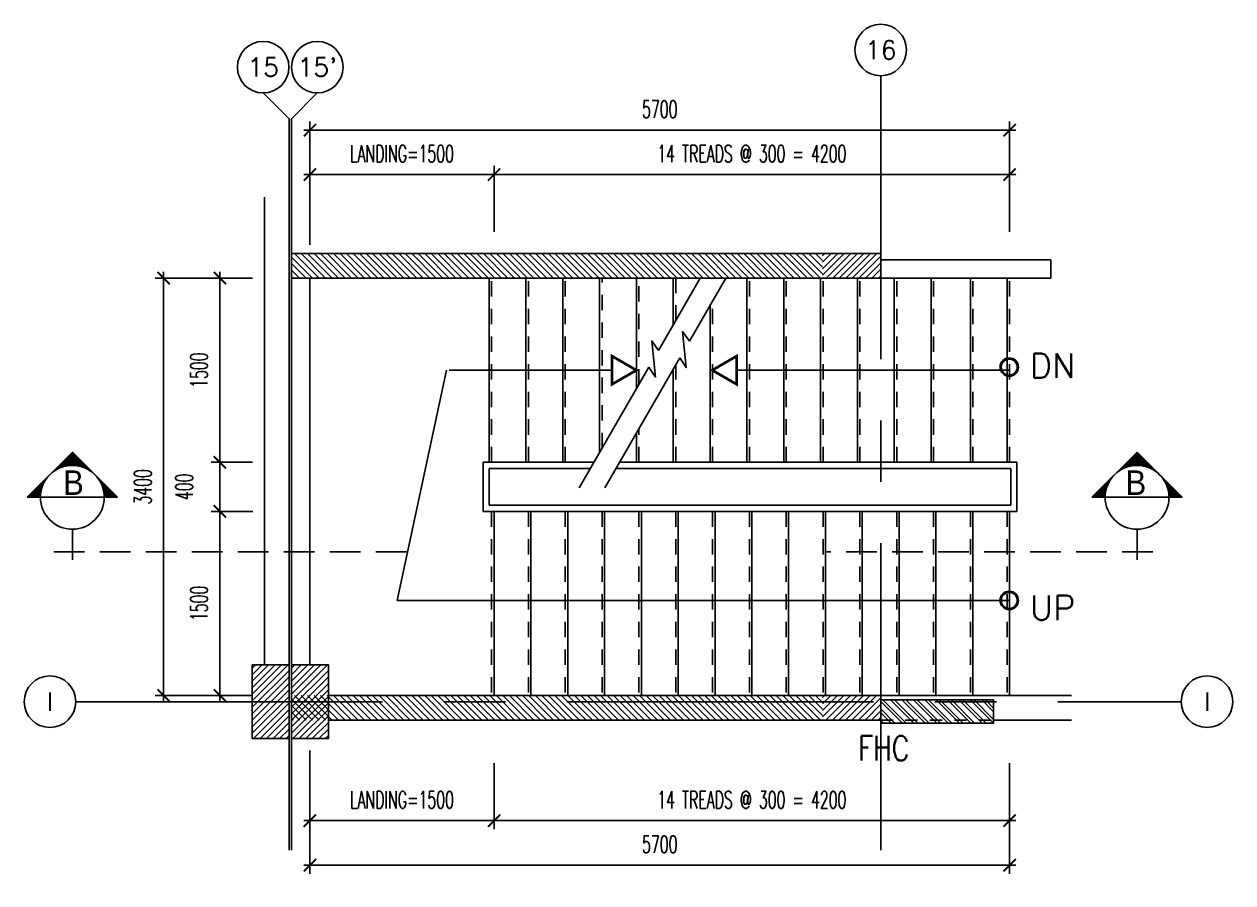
# Model space of a CAD drawing. Extents: x 418021.3 to 418070.1, y 43443.2 to 43479.4.
# Drawn here: x 418046.94 to 418056.79, y 43462.41 to 43469.4 of the extents above; entities that cross this region are included whole.
import ezdxf
from ezdxf.enums import TextEntityAlignment as Align

# ---------------------------------------------------------------- set-up
doc = ezdxf.new("R2010")
doc.units = 0
doc.header["$MEASUREMENT"] = 0
doc.header["$PDMODE"] = 3
doc.header["$PDSIZE"] = 0.1
for name, pattern in [('CENTERX2', [4, 2.5, -0.5, 0.5, -0.5]), ('HIDDEN', [0.375, 0.25, -0.125]), ('HIDDEN2', [0.1875, 0.125, -0.0625])]:
    doc.linetypes.add(name, pattern=pattern)
doc.layers.get('0').update_dxf_attribs({"linetype": 'CONTINUOUS'})
doc.layers.get('DEFPOINTS').update_dxf_attribs({"linetype": 'CONTINUOUS'})
for name, color, linetype in [('AX-CR', 2, 'CONTINUOUS'), ('AX-TXT', 4, 'CONTINUOUS'), ('AXES', 11, 'CENTERX2'), ('COL', 2, 'CONTINUOUS'), ('DIM-OUT', 4, 'CONTINUOUS'), ('ELEV-MARK', 6, 'CONTINUOUS'), ('FHC', 2, 'CONTINUOUS'), ('HAT', 8, 'CONTINUOUS'), ('RM-NAME', 2, 'CONTINUOUS'), ('STR', 5, 'CONTINUOUS'), ('TXT1', 2, 'CONTINUOUS'), ('WALL', 6, 'CONTINUOUS')]:
    doc.layers.add(name, color=color, linetype=linetype)
doc.styles.add('ROMANS', font='ROMANS.shx', dxfattribs={"width": 0.6})
doc.styles.add('TTXT', font='swisse.ttf', dxfattribs={"width": 0.6})
doc.dimstyles.new('STANDARD in', dxfattribs={"dimtxt": 0.14, "dimasz": 0.1, "dimexe": 0.07, "dimexo": 0.05, "dimgap": 0.1, "dimtad": 1, "dimdec": 0, "dimlfac": 1000, "dimzin": 0, "dimdsep": 46, "dimtxsty": 'ROMANS', "dimblk": 'ARCHTICK', "dimcen": 0.05, "dimdle": 0.05, "dimclrd": 4, "dimclre": 4, "dimclrt": 2, "dimadec": 0, "dimazin": 0, "dimtfac": 1, "dimtdec": 0, "dimtmove": 2, "dimatfit": 3, "dimfxl": 0, "dimtolj": 1, "dimtzin": 0, "dimarcsym": 0})

# ---------------------------------------------------------------- blocks, each defined once
blk = doc.blocks.new('AXU')
at = {"layer": 'AX-CR'}
blk.add_circle((0, 350), 350, dxfattribs=at)
at = {"layer": 'AX-TXT', "style": 'ROMANS'}
blk.add_attdef('AX', text='', height=250, dxfattribs=at).set_placement((0, 350), align=Align.MIDDLE)
blk = doc.blocks.new('AXR')
at = {"layer": 'AX-CR'}
blk.add_circle((350, 0), 350, dxfattribs=at)
at = {"layer": 'AX-TXT', "style": 'ROMANS'}
blk.add_attdef('AX', text='', height=250, dxfattribs=at).set_placement((350, 0), align=Align.MIDDLE)
blk = doc.blocks.new('AXL')
at = {"layer": 'AX-CR'}
blk.add_circle((-350, 0), 350, dxfattribs=at)
at = {"layer": 'AX-TXT', "style": 'ROMANS'}
blk.add_attdef('AX', text='', height=250, dxfattribs=at).set_placement((-350, 0), align=Align.MIDDLE)
blk = doc.blocks.new('C5V')
at = {"layer": 'HAT'}
h = blk.add_hatch(dxfattribs=at)
h.set_pattern_fill('ANSI31', color=256, scale=300, style=0)
h.set_pattern_definition([(45, (-249196.182, -54711.005), (-26.5165043, 26.5165043), [])])
h.paths.add_polyline_path([(-20, 600), (-320, 600), (-320, 300), (-20, 300)])
h.paths.add_polyline_path([(-20, 300), (-320, 300), (-320, 0), (-20, 0)])
h = blk.add_hatch(dxfattribs=at)
h.set_pattern_fill('ANSI31', color=256, scale=300, style=0)
h.set_pattern_definition([(45, (-248876.182, -54711.005), (-26.5165043, 26.5165043), [])])
h.paths.add_polyline_path([(300, 600), (0, 600), (0, 300), (300, 300)])
h.paths.add_polyline_path([(300, 300), (0, 300), (0, 0), (300, 0)])
at = {"layer": 'COL'}
for points in [[(-20, 600), (-20, 0), (-320, 0), (-320, 600)], [(300, 600), (300, 0), (0, 0), (0, 600)]]:
    blk.add_lwpolyline(points, close=True, dxfattribs=at)
blk = doc.blocks.new('_ARCHTICK')
at = {"color": 0, "linetype": 'ByBlock', "const_width": 0.15}
blk.add_lwpolyline([(-0.5, -0.5), (0.5, 0.5)], dxfattribs=at)
blk = doc.blocks.new('*D164')
at = {"layer": 'DEFPOINTS', "color": 0}
for p in [(418050.7667, 43463.4336), (418054.9667, 43463.4336), (418050.7667, 43462.9166)]:
    blk.add_point(p, dxfattribs=at)
at = {"layer": 'DIM-OUT', "color": 4, "lineweight": -2}
for p, q in [((418050.7667, 43463.3836), (418050.7667, 43462.8466)), ((418054.9667, 43463.3836), (418054.9667, 43462.8466)), ((418055.0167, 43462.9166), (418050.7167, 43462.9166))]:
    blk.add_line(p, q, dxfattribs=at)
at = {"layer": 'DIM-OUT', "color": 4, "lineweight": -2, "xscale": 0.1, "yscale": 0.1, "zscale": 0.1, "rotation": 180}
blk.add_blockref('_ARCHTICK', (418050.7667, 43462.9166), dxfattribs=at)
at = {"layer": 'DIM-OUT', "color": 4, "lineweight": -2, "xscale": 0.1, "yscale": 0.1, "zscale": 0.1}
blk.add_blockref('_ARCHTICK', (418054.9667, 43462.9166), dxfattribs=at)
at = {"layer": 'DIM-OUT', "color": 2, "insert": (418052.8667, 43463.0866), "char_height": 0.14, "attachment_point": 5, "style": 'ROMANS'}
blk.add_mtext('\\A1;14 TREADS @ 300 = 4200', dxfattribs=at)
blk = doc.blocks.new('*D163')
at = {"layer": 'DEFPOINTS', "color": 0}
for p in [(418049.2667, 43463.5391), (418050.7667, 43463.3056), (418050.7667, 43462.9166)]:
    blk.add_point(p, dxfattribs=at)
at = {"layer": 'DIM-OUT', "color": 4, "lineweight": -2}
for p, q in [((418049.2667, 43463.4891), (418049.2667, 43462.8466)), ((418050.7667, 43463.2556), (418050.7667, 43462.8466)), ((418049.2167, 43462.9166), (418050.8167, 43462.9166))]:
    blk.add_line(p, q, dxfattribs=at)
at = {"layer": 'DIM-OUT', "color": 4, "lineweight": -2, "xscale": 0.1, "yscale": 0.1, "zscale": 0.1, "rotation": 180}
blk.add_blockref('_ARCHTICK', (418049.2667, 43462.9166), dxfattribs=at)
at = {"layer": 'DIM-OUT', "color": 4, "lineweight": -2, "xscale": 0.1, "yscale": 0.1, "zscale": 0.1}
blk.add_blockref('_ARCHTICK', (418050.7667, 43462.9166), dxfattribs=at)
at = {"layer": 'DIM-OUT', "color": 2, "insert": (418050.0167, 43463.0866), "char_height": 0.14, "attachment_point": 5, "style": 'ROMANS'}
blk.add_mtext('\\A1;LANDING=1500', dxfattribs=at)
blk = doc.blocks.new('*D162')
at = {"layer": 'DEFPOINTS', "color": 0}
for p in [(418049.2667, 43463.3598), (418054.9667, 43463.3598), (418049.2667, 43462.5543)]:
    blk.add_point(p, dxfattribs=at)
at = {"layer": 'DIM-OUT', "color": 4, "lineweight": -2}
for p, q in [((418049.2667, 43463.3098), (418049.2667, 43462.4843)), ((418054.9667, 43463.3098), (418054.9667, 43462.4843)), ((418055.0167, 43462.5543), (418049.2167, 43462.5543))]:
    blk.add_line(p, q, dxfattribs=at)
at = {"layer": 'DIM-OUT', "color": 4, "lineweight": -2, "xscale": 0.1, "yscale": 0.1, "zscale": 0.1, "rotation": 180}
blk.add_blockref('_ARCHTICK', (418049.2667, 43462.5543), dxfattribs=at)
at = {"layer": 'DIM-OUT', "color": 4, "lineweight": -2, "xscale": 0.1, "yscale": 0.1, "zscale": 0.1}
blk.add_blockref('_ARCHTICK', (418054.9667, 43462.5543), dxfattribs=at)
at = {"layer": 'DIM-OUT', "color": 2, "insert": (418052.1167, 43462.7243), "char_height": 0.14, "attachment_point": 5, "style": 'ROMANS'}
blk.add_mtext('\\A1;5700', dxfattribs=at)
blk = doc.blocks.new('*D161')
at = {"layer": 'DEFPOINTS', "color": 0}
for p in [(418048.7122, 43467.3355), (418048.0752, 43463.9355), (418048.7122, 43463.9355)]:
    blk.add_point(p, dxfattribs=at)
at = {"layer": 'DIM-OUT', "color": 4, "lineweight": -2}
for p, q in [((418048.6622, 43467.3355), (418048.0052, 43467.3355)), ((418048.0752, 43467.3855), (418048.0752, 43463.8855)), ((418048.6622, 43463.9355), (418048.0052, 43463.9355))]:
    blk.add_line(p, q, dxfattribs=at)
at = {"layer": 'DIM-OUT', "color": 4, "lineweight": -2, "xscale": 0.1, "yscale": 0.1, "zscale": 0.1}
for p, rotation in [((418048.0752, 43467.3355), 90), ((418048.0752, 43463.9355), 270)]:
    blk.add_blockref('_ARCHTICK', p, dxfattribs=dict(at, rotation=rotation))
at = {"layer": 'DIM-OUT', "color": 2, "insert": (418047.9052, 43465.6355), "char_height": 0.14, "attachment_point": 5, "rotation": 90, "style": 'ROMANS'}
blk.add_mtext('\\A1;3400', dxfattribs=at)
blk = doc.blocks.new('*D160')
at = {"layer": 'DEFPOINTS', "color": 0}
for p in [(418048.8509, 43465.4355), (418048.5336, 43463.9355), (418048.8509, 43463.9355)]:
    blk.add_point(p, dxfattribs=at)
at = {"layer": 'DIM-OUT', "color": 4, "lineweight": -2}
for p, q in [((418048.8009, 43465.4355), (418048.4636, 43465.4355)), ((418048.5336, 43465.4855), (418048.5336, 43463.8855)), ((418048.8009, 43463.9355), (418048.4636, 43463.9355))]:
    blk.add_line(p, q, dxfattribs=at)
at = {"layer": 'DIM-OUT', "color": 4, "lineweight": -2, "xscale": 0.1, "yscale": 0.1, "zscale": 0.1}
for p, rotation in [((418048.5336, 43465.4355), 90), ((418048.5336, 43463.9355), 270)]:
    blk.add_blockref('_ARCHTICK', p, dxfattribs=dict(at, rotation=rotation))
at = {"layer": 'DIM-OUT', "color": 2, "insert": (418048.3636, 43464.6855), "char_height": 0.14, "attachment_point": 5, "rotation": 90, "style": 'ROMANS'}
blk.add_mtext('\\A1;1500', dxfattribs=at)
blk = doc.blocks.new('*D159')
at = {"layer": 'DEFPOINTS', "color": 0}
for p in [(418048.7809, 43465.8355), (418048.5326, 43465.4355), (418048.7809, 43465.4355)]:
    blk.add_point(p, dxfattribs=at)
at = {"layer": 'DIM-OUT', "color": 4, "lineweight": -2}
for p, q in [((418048.7309, 43465.8355), (418048.4626, 43465.8355)), ((418048.5326, 43465.8855), (418048.5326, 43465.3855)), ((418048.7309, 43465.4355), (418048.4626, 43465.4355))]:
    blk.add_line(p, q, dxfattribs=at)
at = {"layer": 'DIM-OUT', "color": 4, "lineweight": -2, "xscale": 0.1, "yscale": 0.1, "zscale": 0.1}
for p, rotation in [((418048.5326, 43465.8355), 90), ((418048.5326, 43465.4355), 270)]:
    blk.add_blockref('_ARCHTICK', p, dxfattribs=dict(at, rotation=rotation))
at = {"layer": 'DIM-OUT', "color": 2, "insert": (418048.2426, 43465.6355), "char_height": 0.14, "attachment_point": 5, "rotation": 90, "style": 'ROMANS'}
blk.add_mtext('\\A1;400', dxfattribs=at)
blk = doc.blocks.new('*D158')
at = {"layer": 'DEFPOINTS', "color": 0}
for p in [(418048.8502, 43467.3355), (418048.5331, 43465.8355), (418048.8502, 43465.8355)]:
    blk.add_point(p, dxfattribs=at)
at = {"layer": 'DIM-OUT', "color": 4, "lineweight": -2}
for p, q in [((418048.8002, 43467.3355), (418048.4631, 43467.3355)), ((418048.5331, 43467.3855), (418048.5331, 43465.7855)), ((418048.8002, 43465.8355), (418048.4631, 43465.8355))]:
    blk.add_line(p, q, dxfattribs=at)
at = {"layer": 'DIM-OUT', "color": 4, "lineweight": -2, "xscale": 0.1, "yscale": 0.1, "zscale": 0.1}
for p, rotation in [((418048.5331, 43467.3355), 90), ((418048.5331, 43465.8355), 270)]:
    blk.add_blockref('_ARCHTICK', p, dxfattribs=dict(at, rotation=rotation))
at = {"layer": 'DIM-OUT', "color": 2, "insert": (418048.3631, 43466.5855), "char_height": 0.14, "attachment_point": 5, "rotation": 90, "style": 'ROMANS'}
blk.add_mtext('\\A1;1500', dxfattribs=at)
blk = doc.blocks.new('*D157')
at = {"layer": 'DEFPOINTS', "color": 0}
for p in [(418050.7667, 43468.1789), (418050.7667, 43467.6619), (418054.9667, 43467.6619)]:
    blk.add_point(p, dxfattribs=at)
at = {"layer": 'DIM-OUT', "color": 4, "lineweight": -2}
for p, q in [((418055.0167, 43468.1789), (418050.7167, 43468.1789)), ((418050.7667, 43467.7119), (418050.7667, 43468.2489)), ((418054.9667, 43467.7119), (418054.9667, 43468.2489))]:
    blk.add_line(p, q, dxfattribs=at)
at = {"layer": 'DIM-OUT', "color": 4, "lineweight": -2, "xscale": 0.1, "yscale": 0.1, "zscale": 0.1, "rotation": 180}
blk.add_blockref('_ARCHTICK', (418050.7667, 43468.1789), dxfattribs=at)
at = {"layer": 'DIM-OUT', "color": 4, "lineweight": -2, "xscale": 0.1, "yscale": 0.1, "zscale": 0.1}
blk.add_blockref('_ARCHTICK', (418054.9667, 43468.1789), dxfattribs=at)
at = {"layer": 'DIM-OUT', "color": 2, "insert": (418052.8667, 43468.3489), "char_height": 0.14, "attachment_point": 5, "style": 'ROMANS'}
blk.add_mtext('\\A1;14 TREADS @ 300 = 4200', dxfattribs=at)
blk = doc.blocks.new('*D156')
at = {"layer": 'DEFPOINTS', "color": 0}
for p in [(418050.7667, 43468.1789), (418050.7667, 43467.7899), (418049.2667, 43467.5564)]:
    blk.add_point(p, dxfattribs=at)
at = {"layer": 'DIM-OUT', "color": 4, "lineweight": -2}
for p, q in [((418049.2167, 43468.1789), (418050.8167, 43468.1789)), ((418049.2667, 43467.6064), (418049.2667, 43468.2489)), ((418050.7667, 43467.8399), (418050.7667, 43468.2489))]:
    blk.add_line(p, q, dxfattribs=at)
at = {"layer": 'DIM-OUT', "color": 4, "lineweight": -2, "xscale": 0.1, "yscale": 0.1, "zscale": 0.1, "rotation": 180}
blk.add_blockref('_ARCHTICK', (418049.2667, 43468.1789), dxfattribs=at)
at = {"layer": 'DIM-OUT', "color": 4, "lineweight": -2, "xscale": 0.1, "yscale": 0.1, "zscale": 0.1}
blk.add_blockref('_ARCHTICK', (418050.7667, 43468.1789), dxfattribs=at)
at = {"layer": 'DIM-OUT', "color": 2, "insert": (418050.0167, 43468.3489), "char_height": 0.14, "attachment_point": 5, "style": 'ROMANS'}
blk.add_mtext('\\A1;LANDING=1500', dxfattribs=at)
blk = doc.blocks.new('*D155')
at = {"layer": 'DEFPOINTS', "color": 0}
for p in [(418049.2667, 43468.5412), (418049.2667, 43467.7357), (418054.9667, 43467.7357)]:
    blk.add_point(p, dxfattribs=at)
at = {"layer": 'DIM-OUT', "color": 4, "lineweight": -2}
for p, q in [((418049.2667, 43467.7857), (418049.2667, 43468.6112)), ((418054.9667, 43467.7857), (418054.9667, 43468.6112)), ((418055.0167, 43468.5412), (418049.2167, 43468.5412))]:
    blk.add_line(p, q, dxfattribs=at)
at = {"layer": 'DIM-OUT', "color": 4, "lineweight": -2, "xscale": 0.1, "yscale": 0.1, "zscale": 0.1, "rotation": 180}
blk.add_blockref('_ARCHTICK', (418049.2667, 43468.5412), dxfattribs=at)
at = {"layer": 'DIM-OUT', "color": 4, "lineweight": -2, "xscale": 0.1, "yscale": 0.1, "zscale": 0.1}
blk.add_blockref('_ARCHTICK', (418054.9667, 43468.5412), dxfattribs=at)
at = {"layer": 'DIM-OUT', "color": 2, "insert": (418052.1167, 43468.7112), "char_height": 0.14, "attachment_point": 5, "style": 'ROMANS'}
blk.add_mtext('\\A1;5700', dxfattribs=at)
blk = doc.blocks.new('*X13')
at = {"color": 0}
for p, q in [((14608, 7877), (14819, 8088)), ((14625, 7890), (14821, 8086)), ((14637, 7899), (14823, 8084)), ((14647, 7905), (14825, 8082)), ((14656, 7910), (14826, 8081)), ((14664, 7915), (14828, 8079)), ((14671, 7919), (14830, 8077)), ((14678, 7922), (14832, 8075)), ((14685, 7925), (14833, 8073)), ((14691, 7928), (14835, 8072)), ((14697, 7930), (14837, 8070)), ((14703, 7933), (14839, 8068)), ((14709, 7935), (14841, 8066)), ((14714, 7937), (14842, 8065)), ((14719, 7938), (14844, 8063)), ((14725, 7940), (14846, 8061)), ((14730, 7941), (14848, 8059)), ((14734, 7943), (14849, 8058)), ((14739, 7944), (14851, 8056)), ((14744, 7945), (14853, 8054)), ((14749, 7946), (14855, 8052)), ((14753, 7947), (14856, 8051)), ((14757, 7948), (14858, 8049)), ((14762, 7949), (14860, 8047)), ((14766, 7950), (14862, 8045)), ((14770, 7950), (14863, 8043)), ((14774, 7951), (14865, 8042)), ((14778, 7951), (14867, 8040)), ((14782, 7952), (14869, 8038)), ((14786, 7952), (14871, 8036)), ((14790, 7953), (14872, 8035)), ((14794, 7953), (14874, 8033)), ((14798, 7953), (14876, 8031)), ((14802, 7953), (14878, 8029)), ((14805, 7954), (14879, 8028)), ((14809, 7954), (14881, 8026)), ((14813, 7954), (14883, 8024)), ((14816, 7954), (14885, 8022)), ((14820, 7954), (14886, 8020)), ((14823, 7954), (14888, 8019)), ((14827, 7954), (14890, 8017)), ((14830, 7954), (14892, 8015)), ((14834, 7953), (14894, 8013)), ((14837, 7953), (14895, 8012)), ((14840, 7953), (14897, 8010)), ((14844, 7953), (14899, 8008)), ((14847, 7953), (14901, 8006)), ((14850, 7952), (14902, 8005)), ((14853, 7952), (14904, 8003)), ((14856, 7952), (14906, 8001)), ((14860, 7951), (14908, 7999)), ((14863, 7951), (14909, 7997)), ((14866, 7950), (14911, 7996)), ((14869, 7950), (14913, 7994)), ((14872, 7949), (14915, 7992)), ((14875, 7949), (14917, 7990)), ((14878, 7948), (14918, 7989)), ((14881, 7948), (14920, 7987)), ((14884, 7947), (14922, 7985)), ((14887, 7947), (14924, 7983)), ((14890, 7946), (14925, 7982)), ((14893, 7945), (14927, 7980)), ((14895, 7945), (14929, 7978)), ((14898, 7944), (14931, 7976)), ((14901, 7943), (14932, 7974)), ((14904, 7942), (14934, 7973)), ((14907, 7942), (14936, 7971)), ((14909, 7941), (14938, 7969)), ((14912, 7940), (14939, 7967)), ((14915, 7939), (14941, 7966)), ((14917, 7938), (14943, 7964)), ((14920, 7937), (14945, 7962)), ((14923, 7937), (14947, 7960)), ((14925, 7936), (14948, 7959)), ((14928, 7935), (14950, 7957)), ((14931, 7934), (14952, 7955)), ((14933, 7933), (14954, 7953)), ((14936, 7932), (14955, 7952)), ((14938, 7931), (14957, 7950)), ((14941, 7930), (14959, 7948)), ((14943, 7929), (14961, 7946)), ((14946, 7928), (14962, 7944)), ((14948, 7927), (14964, 7943)), ((14951, 7926), (14966, 7941)), ((14953, 7925), (14968, 7939)), ((14956, 7923), (14970, 7937)), ((14958, 7922), (14971, 7936)), ((14960, 7921), (14973, 7934)), ((14963, 7920), (14975, 7932)), ((14965, 7919), (14977, 7930)), ((14967, 7918), (14978, 7929)), ((14970, 7916), (14980, 7927)), ((14972, 7915), (14982, 7925)), ((14974, 7914), (14984, 7923)), ((14977, 7913), (14985, 7921)), ((14979, 7911), (14987, 7920)), ((14981, 7910), (14989, 7918)), ((14983, 7909), (14991, 7916)), ((14986, 7908), (14993, 7914)), ((14988, 7906), (14994, 7913)), ((14990, 7905), (14996, 7911)), ((14992, 7903), (14998, 7909)), ((14994, 7902), (15000, 7907)), ((14997, 7901), (15001, 7906)), ((14999, 7899), (15003, 7904)), ((15001, 7898), (15005, 7902)), ((15003, 7896), (15007, 7900)), ((15005, 7895), (15008, 7898)), ((15007, 7894), (15010, 7897)), ((15009, 7892), (15012, 7895)), ((15011, 7891), (15014, 7893)), ((15013, 7889), (15016, 7891)), ((15015, 7888), (15017, 7890)), ((15017, 7886), (15019, 7888)), ((15019, 7884), (15021, 7886)), ((15021, 7883), (15023, 7884)), ((15023, 7881), (15024, 7883)), ((15025, 7880), (15026, 7881)), ((15027, 7878), (15028, 7879)), ((15029, 7877), (15030, 7877)), ((14360, 7629), (14571, 7839)), ((14364, 7629), (14557, 7822)), ((14368, 7629), (14549, 7810)), ((14371, 7629), (14542, 7800)), ((14375, 7629), (14537, 7791)), ((14378, 7629), (14533, 7783)), ((14382, 7629), (14529, 7776)), ((14385, 7629), (14525, 7769)), ((14389, 7629), (14522, 7762)), ((14392, 7629), (14519, 7756)), ((15031, 7875), (15031, 7875)), ((15033, 7873), (15033, 7874)), ((15035, 7872), (15035, 7872)), ((15036, 7870), (15037, 7870)), ((15038, 7868), (15038, 7868)), ((15040, 7867), (15040, 7867)), ((15042, 7865), (15042, 7865)), ((15044, 7863), (15044, 7863)), ((15046, 7861), (15046, 7861)), ((15047, 7860), (15047, 7860)), ((15051, 7856), (15051, 7856)), ((15053, 7854), (15053, 7854)), ((15054, 7852), (15054, 7853)), ((15056, 7851), (15056, 7851)), ((15058, 7849), (15058, 7849)), ((15059, 7847), (15060, 7847)), ((15061, 7845), (15061, 7845)), ((15063, 7843), (15063, 7844)), ((15064, 7841), (15065, 7842)), ((15066, 7839), (15067, 7840)), ((15068, 7837), (15069, 7838)), ((15069, 7836), (15070, 7837)), ((15071, 7834), (15072, 7835)), ((15072, 7832), (15074, 7833)), ((15074, 7830), (15076, 7831)), ((15076, 7828), (15077, 7830)), ((15077, 7826), (15079, 7828)), ((15079, 7824), (15081, 7826)), ((15080, 7822), (15083, 7824)), ((15082, 7820), (15084, 7822)), ((15083, 7818), (15086, 7821)), ((15085, 7815), (15088, 7819)), ((15086, 7813), (15090, 7817)), ((15087, 7811), (15092, 7815)), ((15089, 7809), (15093, 7814)), ((15090, 7807), (15095, 7812)), ((15092, 7805), (15097, 7810)), ((15093, 7803), (15099, 7808)), ((15094, 7801), (15100, 7807)), ((15096, 7798), (15102, 7805)), ((15097, 7796), (15104, 7803)), ((15098, 7794), (15106, 7801)), ((15100, 7792), (15107, 7799)), ((15101, 7790), (15109, 7798)), ((15102, 7787), (15111, 7796)), ((15104, 7785), (15113, 7794)), ((15105, 7783), (15115, 7792)), ((15106, 7780), (15116, 7791)), ((15107, 7778), (15118, 7789)), ((15108, 7776), (15120, 7787)), ((15110, 7773), (15122, 7785)), ((15111, 7771), (15123, 7784)), ((15112, 7769), (15125, 7782)), ((15113, 7766), (15127, 7780)), ((15114, 7764), (15129, 7778)), ((15115, 7761), (15130, 7777)), ((15116, 7759), (15132, 7775)), ((15117, 7756), (15134, 7773)), ((15118, 7754), (15136, 7771)), ((15119, 7751), (15137, 7769)), ((15121, 7749), (15139, 7768)), ((15122, 7746), (15141, 7766)), ((15122, 7744), (15143, 7764)), ((15123, 7741), (15145, 7762)), ((15124, 7739), (15146, 7761)), ((15125, 7736), (15148, 7759)), ((15126, 7733), (15150, 7757)), ((15127, 7731), (15152, 7755)), ((14396, 7629), (14517, 7750)), ((14399, 7629), (14515, 7744)), ((14403, 7629), (14513, 7739)), ((14406, 7629), (14511, 7733)), ((14410, 7629), (14509, 7728)), ((14413, 7629), (14507, 7723)), ((14417, 7629), (14506, 7718)), ((14421, 7629), (14505, 7713)), ((14424, 7629), (14503, 7708)), ((14428, 7629), (14502, 7703)), ((14431, 7629), (14501, 7699)), ((14435, 7629), (14500, 7694)), ((14438, 7629), (14499, 7690)), ((14442, 7629), (14499, 7686)), ((14445, 7629), (14498, 7681)), ((14449, 7629), (14497, 7677)), ((14452, 7629), (14497, 7673)), ((14456, 7629), (14496, 7669)), ((14459, 7629), (14496, 7665)), ((14463, 7629), (14495, 7661)), ((14466, 7629), (14495, 7657)), ((14470, 7629), (14494, 7653)), ((14474, 7629), (14494, 7649)), ((14477, 7629), (14494, 7646)), ((14481, 7629), (14494, 7642)), ((14484, 7629), (14494, 7638)), ((14488, 7629), (14494, 7635)), ((14491, 7629), (14494, 7631)), ((15128, 7728), (15153, 7754)), ((15129, 7725), (15155, 7752)), ((15130, 7723), (15157, 7750)), ((15130, 7720), (15159, 7748)), ((15131, 7717), (15160, 7746)), ((15132, 7714), (15162, 7745)), ((15133, 7712), (15164, 7743)), ((15133, 7709), (15166, 7741)), ((15134, 7706), (15168, 7739)), ((15135, 7703), (15169, 7738)), ((15136, 7700), (15171, 7736)), ((15136, 7697), (15173, 7734)), ((15137, 7695), (15175, 7732)), ((15137, 7692), (15176, 7731)), ((15138, 7689), (15178, 7729)), ((15139, 7686), (15180, 7727)), ((15139, 7683), (15182, 7725)), ((15140, 7680), (15183, 7723)), ((15140, 7676), (15185, 7722)), ((15140, 7673), (15187, 7720)), ((15141, 7670), (15189, 7718)), ((15141, 7667), (15191, 7716)), ((15142, 7664), (15192, 7715)), ((15142, 7661), (15194, 7713)), ((15142, 7658), (15196, 7711)), ((15143, 7654), (15198, 7709)), ((15143, 7651), (15199, 7708)), ((15143, 7648), (15201, 7706)), ((15143, 7644), (15203, 7704)), ((15143, 7641), (15205, 7702)), ((15143, 7637), (15206, 7700)), ((15143, 7634), (15208, 7699)), ((15144, 7631), (15210, 7697)), ((15145, 7629), (15212, 7695)), ((15149, 7629), (15214, 7693)), ((15152, 7629), (15215, 7692)), ((15156, 7629), (15217, 7690)), ((15159, 7629), (15219, 7688)), ((15163, 7629), (15221, 7686)), ((15167, 7629), (15222, 7685)), ((15170, 7629), (15224, 7683)), ((15174, 7629), (15226, 7681)), ((15177, 7629), (15228, 7679)), ((15181, 7629), (15229, 7678)), ((15184, 7629), (15231, 7676)), ((15188, 7629), (15233, 7674)), ((15191, 7629), (15235, 7672)), ((15195, 7629), (15236, 7670)), ((15198, 7629), (15238, 7669)), ((15202, 7629), (15240, 7667)), ((15205, 7629), (15242, 7665)), ((15209, 7629), (15244, 7663)), ((15212, 7629), (15245, 7662)), ((15216, 7629), (15247, 7660)), ((15220, 7629), (15249, 7658)), ((15223, 7629), (15251, 7656)), ((15227, 7629), (15252, 7655)), ((15230, 7629), (15254, 7653)), ((15234, 7629), (15256, 7651)), ((15237, 7629), (15258, 7649)), ((15241, 7629), (15259, 7647)), ((15244, 7629), (15261, 7646)), ((15248, 7629), (15263, 7644)), ((15251, 7629), (15265, 7642)), ((15255, 7629), (15267, 7640)), ((15258, 7629), (15268, 7639)), ((15262, 7629), (15270, 7637)), ((15266, 7629), (15272, 7635)), ((15269, 7629), (15274, 7633)), ((15273, 7629), (15275, 7632)), ((15276, 7629), (15277, 7630))]:
    blk.add_line(p, q, dxfattribs=at)

msp = doc.modelspace()

# ---------------------------------------------------------------- hatches: boundary and pattern name
at = {"layer": 'FHC', "linetype": 'ByBlock', "ltscale": 0.3}
h = msp.add_hatch(dxfattribs=at)
h.set_pattern_fill('ANSI32', color=11, scale=175, style=0)
h.set_pattern_definition([(135, (418287.032845, 43432.65954), (0.046403883, 0.046403883), []), (135, (418287.00191, 43432.65954), (0.046403883, 0.046403883), [])])
h.paths.add_polyline_path([(418053.9167, 43463.7105), (418053.9167, 43463.9005), (418054.8367, 43463.9005), (418054.8367, 43463.7105)])
h.paths.add_polyline_path([(418055.0493, 43463.2894), (418055.0493, 43463.7103), (418054.7868, 43463.7103), (418054.7868, 43463.2894)], flags=9)
at = {"layer": 'HAT'}
h = msp.add_hatch(dxfattribs=at)
h.set_pattern_fill('ANSI31', color=256, scale=0.3, style=0)
h.set_pattern_definition([(135, (418349.632845, 43408.87454), (0.0265165043, 0.0265165043), [])])
h.paths.add_polyline_path([(418049.1167, 43467.3355), (418049.1167, 43467.5355), (418053.4417, 43467.5355), (418053.4417, 43467.3355)])
h = msp.add_hatch(dxfattribs=at)
h.set_pattern_fill('ANSI31', color=256, scale=0.3, style=0)
h.set_pattern_definition([(45, (141996.321164, -13866.097382), (-0.0265165042945, 0.0265165042945), [])])
h.paths.add_polyline_path([(418053.9167, 43467.5355), (418053.4433, 43467.5355), (418053.4433, 43467.4855), (418053.9167, 43467.4855)])
h.paths.add_polyline_path([(418053.9167, 43467.4855), (418053.4433, 43467.4855), (418053.4433, 43467.3355), (418053.9167, 43467.3355)])
h = msp.add_hatch(dxfattribs=at)
h.set_pattern_fill('ANSI31', color=256, scale=0.3, style=0)
h.set_pattern_definition([(135, (418349.632845, 43405.27454), (0.0265165043, 0.0265165043), [])])
h.paths.add_polyline_path([(418049.1167, 43463.7355), (418049.1167, 43463.9355), (418053.4417, 43463.9355), (418053.4417, 43463.7355)])
h = msp.add_hatch(dxfattribs=at)
h.set_pattern_fill('ANSI31', color=256, scale=0.3, style=0)
h.set_pattern_definition([(45, (141996.321164, -13869.694066), (-0.0265165042945, 0.0265165042945), [])])
h.paths.add_polyline_path([(418053.9167, 43463.9389), (418053.4433, 43463.9389), (418053.4433, 43463.8889), (418053.9167, 43463.8889)])
h.paths.add_polyline_path([(418053.9167, 43463.8889), (418053.4433, 43463.8889), (418053.4433, 43463.7389), (418053.9167, 43463.7389)])

# ---------------------------------------------------------------- linework, layer by layer
at = {"layer": 'AXES'}
for p, q in [((418053.9167, 43462.6759), (418053.9167, 43468.984)), ((418049.0967, 43468.6332), (418048.8859, 43468.844)), ((418049.1167, 43468.634), (418049.3267, 43468.844)), ((418049.0967, 43462.6759), (418049.0967, 43468.6332)), ((418049.1167, 43462.6759), (418049.1167, 43468.634)), ((418047.3588, 43463.8855), (418056.3651, 43463.8855))]:
    msp.add_line(p, q, dxfattribs=at)
at = {"layer": 'COL'}
msp.add_lwpolyline([(418053.9167, 43467.3355), (418049.1167, 43467.3355), (418049.1167, 43467.5355), (418053.9167, 43467.5355)], close=True, dxfattribs=at)
msp.add_lwpolyline([(418049.4167, 43463.9355), (418053.9167, 43463.9355), (418053.9167, 43463.7355), (418049.4167, 43463.7355)], dxfattribs=at)
at = {"layer": 'ELEV-MARK', "color": 6}
for p, q in [((418046.9635, 43465.5505), (418047.3312, 43465.9182)), ((418047.6989, 43465.5505), (418047.3312, 43465.9182)), ((418055.6374, 43465.5505), (418056.0051, 43465.9182)), ((418056.3728, 43465.5505), (418056.0051, 43465.9182)), ((418047.0712, 43465.5505), (418046.9635, 43465.5505)), ((418047.5912, 43465.5505), (418047.0712, 43465.5505)), ((418047.6989, 43465.5505), (418047.5912, 43465.5505)), ((418055.6374, 43465.5505), (418055.7451, 43465.5505)), ((418055.7451, 43465.5505), (418056.2651, 43465.5505)), ((418056.2651, 43465.5505), (418056.3728, 43465.5505))]:
    msp.add_line(p, q, dxfattribs=at)
at = {"layer": 'ELEV-MARK', "color": 6, "linetype": 'HIDDEN'}
for p, q in [((418047.3312, 43465.2905), (418047.3312, 43464.9872)), ((418056.0051, 43465.2905), (418056.0051, 43464.9872)), ((418047.1792, 43465.106), (418050.1151, 43465.106)), ((418056.1342, 43465.106), (418053.4775, 43465.106))]:
    msp.add_line(p, q, dxfattribs=at)
at = {"layer": 'ELEV-MARK', "color": 6}
for centre in [(418047.3312, 43465.5505), (418056.0051, 43465.5505)]:
    msp.add_circle(centre, 0.26, dxfattribs=at)
at = {"layer": 'FHC', "color": 7, "linetype": 'HIDDEN', "ltscale": 0.25}
msp.add_line((418053.9167, 43463.7355), (418054.8367, 43463.7355), dxfattribs=at)
at = {"layer": 'FHC', "linetype": 'ByBlock', "ltscale": 0.3}
msp.add_lwpolyline([(418054.8367, 43463.9005), (418053.9167, 43463.9005), (418053.9167, 43463.7105), (418054.8367, 43463.7105)], close=True, dxfattribs=at)
at = {"layer": 'STR'}
for p, q in [((418050.7267, 43465.8355), (418050.7267, 43467.3355)), ((418051.0267, 43465.8355), (418051.0267, 43467.3355)), ((418051.3267, 43465.8355), (418051.3267, 43467.3355)), ((418051.6267, 43465.9152), (418051.6267, 43467.3355)), ((418051.9267, 43466.4349), (418051.9267, 43467.3355)), ((418052.4467, 43467.3355), (418052.1064, 43466.7462)), ((418052.2267, 43466.9545), (418052.2267, 43467.3355)), ((418052.6537, 43467.3355), (418052.3579, 43466.8232)), ((418052.8267, 43465.8355), (418052.8267, 43467.3355)), ((418053.1267, 43465.8355), (418053.1267, 43467.3355)), ((418053.4267, 43465.8355), (418053.4267, 43467.3355)), ((418053.7267, 43465.8355), (418053.7267, 43467.3355)), ((418054.0267, 43465.8355), (418054.0267, 43467.3355)), ((418054.3267, 43465.8355), (418054.3267, 43467.3355)), ((418054.6467, 43465.8355), (418054.6467, 43467.3355)), ((418054.9467, 43465.8355), (418054.9467, 43467.3355)), ((418052.5267, 43465.8355), (418052.5267, 43467.1155)), ((418052.0276, 43466.6096), (418051.4608, 43465.6279)), ((418052.2791, 43466.6866), (418051.6678, 43465.6279)), ((418050.3803, 43466.5855), (418049.9767, 43464.7105)), ((418050.4003, 43466.5855), (418051.7267, 43466.5855)), ((418052.2267, 43465.8355), (418052.2267, 43466.5958)), ((418054.9667, 43466.5855), (418052.7441, 43466.5855)), ((418051.9267, 43465.8355), (418051.9267, 43466.0762)), ((418050.6767, 43465.8355), (418050.6767, 43465.4355)), ((418051.5807, 43465.8355), (418050.6767, 43465.8355)), ((418055.0267, 43465.8355), (418051.7877, 43465.8355)), ((418055.0267, 43465.8355), (418055.0267, 43465.4355)), ((418050.7267, 43465.7855), (418050.7267, 43465.4855)), ((418051.5518, 43465.7855), (418050.7267, 43465.7855)), ((418054.9767, 43465.7855), (418051.7588, 43465.7855)), ((418054.9767, 43465.7855), (418054.9767, 43465.4855)), ((418055.0267, 43465.4355), (418050.6767, 43465.4355)), ((418054.9767, 43465.4855), (418050.7267, 43465.4855)), ((418050.7667, 43465.4355), (418050.7667, 43463.9355)), ((418051.0667, 43465.4355), (418051.0667, 43463.9355)), ((418051.3667, 43465.4355), (418051.3667, 43463.9355)), ((418051.6667, 43465.4355), (418051.6667, 43463.9355)), ((418051.9667, 43465.4355), (418051.9667, 43463.9355)), ((418052.2667, 43465.4355), (418052.2667, 43463.9355)), ((418052.5667, 43465.4355), (418052.5667, 43463.9355)), ((418052.8667, 43465.4355), (418052.8667, 43463.9355)), ((418053.1667, 43465.4355), (418053.1667, 43463.9355)), ((418053.1667, 43465.4355), (418053.1667, 43463.9355)), ((418053.4667, 43465.4355), (418053.4667, 43463.9355)), ((418053.7667, 43465.4355), (418053.7667, 43463.9355)), ((418054.0667, 43465.4355), (418054.0667, 43463.9355)), ((418054.3667, 43465.4355), (418054.3667, 43463.9355)), ((418054.6667, 43465.4355), (418054.6667, 43463.9355)), ((418054.9667, 43465.4355), (418054.9667, 43463.9355)), ((418054.9637, 43464.7105), (418049.9767, 43464.7105))]:
    msp.add_line(p, q, dxfattribs=at)
at = {"layer": 'STR', "linetype": 'HIDDEN2'}
for p, q in [((418050.7467, 43465.8355), (418050.7467, 43467.3355)), ((418051.0467, 43465.8355), (418051.0467, 43467.3355)), ((418051.3467, 43465.8355), (418051.3467, 43467.3355)), ((418051.6467, 43465.9499), (418051.6467, 43467.3355)), ((418051.9467, 43466.4695), (418051.9467, 43467.3355)), ((418052.2467, 43466.9891), (418052.2467, 43467.3355)), ((418052.8467, 43465.8355), (418052.8467, 43467.3355)), ((418053.1467, 43465.8355), (418053.1467, 43467.3355)), ((418053.4467, 43465.8355), (418053.4467, 43467.3355)), ((418053.7467, 43465.8355), (418053.7467, 43467.3355)), ((418054.0467, 43465.8355), (418054.0467, 43467.3355)), ((418054.3467, 43465.8355), (418054.3467, 43467.3355)), ((418054.6667, 43465.8355), (418054.6667, 43467.3355)), ((418054.9667, 43465.8355), (418054.9667, 43467.3355)), ((418052.5467, 43465.8355), (418052.5467, 43467.1501)), ((418052.2467, 43465.8355), (418052.2467, 43466.6305)), ((418051.9467, 43465.8355), (418051.9467, 43466.1109)), ((418050.7467, 43465.4355), (418050.7467, 43463.9355)), ((418051.0467, 43465.4355), (418051.0467, 43463.9355)), ((418051.3467, 43465.4355), (418051.3467, 43463.9355)), ((418051.6467, 43465.4355), (418051.6467, 43463.9355)), ((418051.9467, 43465.4355), (418051.9467, 43463.9355)), ((418052.2467, 43465.4355), (418052.2467, 43463.9355)), ((418052.5467, 43465.4355), (418052.5467, 43463.9355)), ((418052.8467, 43465.4355), (418052.8467, 43463.9355)), ((418053.1467, 43465.4355), (418053.1467, 43463.9355)), ((418053.1467, 43465.4355), (418053.1467, 43463.9355)), ((418053.4467, 43465.4355), (418053.4467, 43463.9355)), ((418053.7467, 43465.4355), (418053.7467, 43463.9355)), ((418054.0467, 43465.4355), (418054.0467, 43463.9355)), ((418054.3467, 43465.4355), (418054.3467, 43463.9355)), ((418054.6467, 43465.4355), (418054.6467, 43463.9355)), ((418054.9467, 43465.4355), (418054.9467, 43463.9355))]:
    msp.add_line(p, q, dxfattribs=at)
at = {"layer": 'STR'}
for points in [[(418052.3579, 43466.8232), (418052.3032, 43466.9007), (418052.3324, 43466.6063), (418052.2791, 43466.6866)], [(418052.1064, 43466.7462), (418052.0517, 43466.8237), (418052.0809, 43466.5293), (418052.0276, 43466.6096)]]:
    msp.add_lwpolyline(points, dxfattribs=at)
at = {"layer": 'STR', "const_width": 0.0215}
for points in [[(418051.7267, 43466.4701), (418051.7267, 43466.701), (418051.9267, 43466.5855)], [(418052.7441, 43466.4701), (418052.7441, 43466.701), (418052.5441, 43466.5855)]]:
    msp.add_lwpolyline(points, close=True, dxfattribs=at)
at = {"layer": 'STR'}
for centre, radius in [((418054.9637, 43466.6105), 0.075), ((418054.9637, 43466.6105), 0.065), ((418054.9637, 43464.7105), 0.075), ((418054.9637, 43464.7105), 0.065)]:
    msp.add_circle(centre, radius, dxfattribs=at)
at = {"layer": 'WALL'}
for p, q in [((418048.8967, 43467.996), (418048.8967, 43464.1855)), ((418049.0967, 43467.996), (418049.0967, 43464.1855)), ((418049.1167, 43467.996), (418049.1167, 43464.1855)), ((418053.9167, 43467.4855), (418055.3037, 43467.4855)), ((418049.2667, 43464.1855), (418049.2667, 43467.3355)), ((418049.2667, 43467.3355), (418055.3037, 43467.3355)), ((418055.472, 43463.9355), (418049.4167, 43463.9355)), ((418053.9167, 43463.9255), (418053.9167, 43463.7582)), ((418054.8367, 43463.7345), (418054.8367, 43463.8995)), ((418053.4417, 43463.7355), (418049.4167, 43463.7355)), ((418055.472, 43463.7355), (418054.8367, 43463.7355))]:
    msp.add_line(p, q, dxfattribs=at)
at = {"layer": 'WALL', "linetype": 'ByBlock', "ltscale": 0.3}
msp.add_line((418055.3037, 43467.3355), (418055.3037, 43467.4855), dxfattribs=at)
for points in [[(418048.7967, 43463.5855), (418049.0967, 43463.5855), (418049.0967, 43464.1855), (418048.7967, 43464.1855)], [(418049.1167, 43464.1855), (418049.4167, 43464.1855), (418049.4167, 43463.5855), (418049.1167, 43463.5855)]]:
    msp.add_lwpolyline(points, close=True, dxfattribs=at)

# ---------------------------------------------------------------- block references
at = {"layer": 'AXES', "xscale": 0.0005999999935738743, "yscale": 0.0005999999979394488, "zscale": 0.0006}
for name, p, values in [('AXU', (418053.9167, 43468.984), {'AX': '16'}), ('AXU', (418048.8859, 43468.844), {'AX': '15'}), ('AXU', (418049.3267, 43468.844), {'AX': "15'"}), ('AXL', (418047.3588, 43463.8855), {'AX': 'I'}), ('AXR', (418056.3651, 43463.8855), {'AX': 'I'})]:
    msp.add_blockref(name, p, dxfattribs=at).add_auto_attribs(values)
at = {"layer": 'COL', "linetype": 'ByBlock', "xscale": 0.0009999999892897904, "yscale": 0.000999999996565748, "zscale": 0.001}
msp.add_blockref('C5V', (418049.1167, 43463.5855), dxfattribs=at)
at = {"layer": 'ELEV-MARK', "color": 11, "yscale": 0.000800000001618173, "zscale": 0.0008}
for p, xscale in [((418059.1861, 43459.4475), -0.000800000001618173), ((418044.1502, 43459.4475), 0.000800000001618173)]:
    msp.add_blockref('*X13', p, dxfattribs=dict(at, xscale=xscale))

# ---------------------------------------------------------------- texts
at = {"layer": 'FHC', "color": 2, "style": 'ROMANS', "width": 0.8}
msp.add_text('FHC', height=0.2, dxfattribs=at).set_placement((418053.7319, 43463.4065))
at = {"layer": 'RM-NAME', "style": 'ROMANS'}
for s, p in [('DN', (418055.3173, 43466.6226)), ('UP', (418055.3173, 43464.6507))]:
    msp.add_text(s, height=0.2, dxfattribs=at).set_placement(p, align=Align.MIDDLE)
at = {"layer": 'TXT1', "color": 6, "style": 'TTXT', "width": 0.9}
for p in [(418047.3407, 43465.6698), (418055.9956, 43465.6698)]:
    msp.add_attdef('B', text='1', height=0.2, dxfattribs=at).set_placement(p, align=Align.MIDDLE)

# ---------------------------------------------------------------- dimensions: what is measured, and where the dimension line sits
at = {"layer": 'DIM-OUT'}
for base, p1, p2, picture, middle in [((418050.7667, 43468.1789), (418054.9667, 43467.6619), (418050.7667, 43467.6619), '*D157', (418052.8667, 43468.3489)), ((418050.7667, 43462.9166), (418054.9667, 43463.4336), (418050.7667, 43463.4336), '*D164', (418052.8667, 43463.0866))]:
    dim = msp.add_linear_dim(base=base, p1=p1, p2=p2, angle=180, text='14 TREADS @ 300 = 4200', dimstyle='STANDARD in', dxfattribs=at)
    dim.commit()
    dim.dimension.update_dxf_attribs({"geometry": picture, "text_midpoint": middle})
for base, p1, p2, picture, middle in [((418049.2667, 43468.5412), (418054.9667, 43467.7357), (418049.2667, 43467.7357), '*D155', (418052.1167, 43468.7112)), ((418049.2667, 43462.5543), (418054.9667, 43463.3598), (418049.2667, 43463.3598), '*D162', (418052.1167, 43462.7243))]:
    dim = msp.add_linear_dim(base=base, p1=p1, p2=p2, dimstyle='STANDARD in', dxfattribs=at)
    dim.commit()
    dim.dimension.update_dxf_attribs({"geometry": picture, "text_midpoint": middle})
for base, p1, p2, picture, middle in [((418050.7667, 43468.1789), (418049.2667, 43467.5564), (418050.7667, 43467.7899), '*D156', (418050.0167, 43468.3489)), ((418050.7667, 43462.9166), (418049.2667, 43463.5391), (418050.7667, 43463.3056), '*D163', (418050.0167, 43463.0866))]:
    dim = msp.add_linear_dim(base=base, p1=p1, p2=p2, text='LANDING=1500', dimstyle='STANDARD in', dxfattribs=at)
    dim.commit()
    dim.dimension.update_dxf_attribs({"geometry": picture, "text_midpoint": middle})
for base, p1, p2, picture, middle in [((418048.0752, 43463.9355), (418048.7122, 43467.3355), (418048.7122, 43463.9355), '*D161', (418047.9052, 43465.6355)), ((418048.5331, 43465.8355), (418048.8502, 43467.3355), (418048.8502, 43465.8355), '*D158', (418048.3631, 43466.5855)), ((418048.5326, 43465.4355), (418048.7809, 43465.8355), (418048.7809, 43465.4355), '*D159', (418048.2426, 43465.6355)), ((418048.5336, 43463.9355), (418048.8509, 43465.4355), (418048.8509, 43463.9355), '*D160', (418048.3636, 43464.6855))]:
    dim = msp.add_linear_dim(base=base, p1=p1, p2=p2, angle=90, dimstyle='STANDARD in', dxfattribs=at)
    dim.commit()
    dim.dimension.update_dxf_attribs({"geometry": picture, "text_midpoint": middle})

doc.saveas('drawing.dxf')
